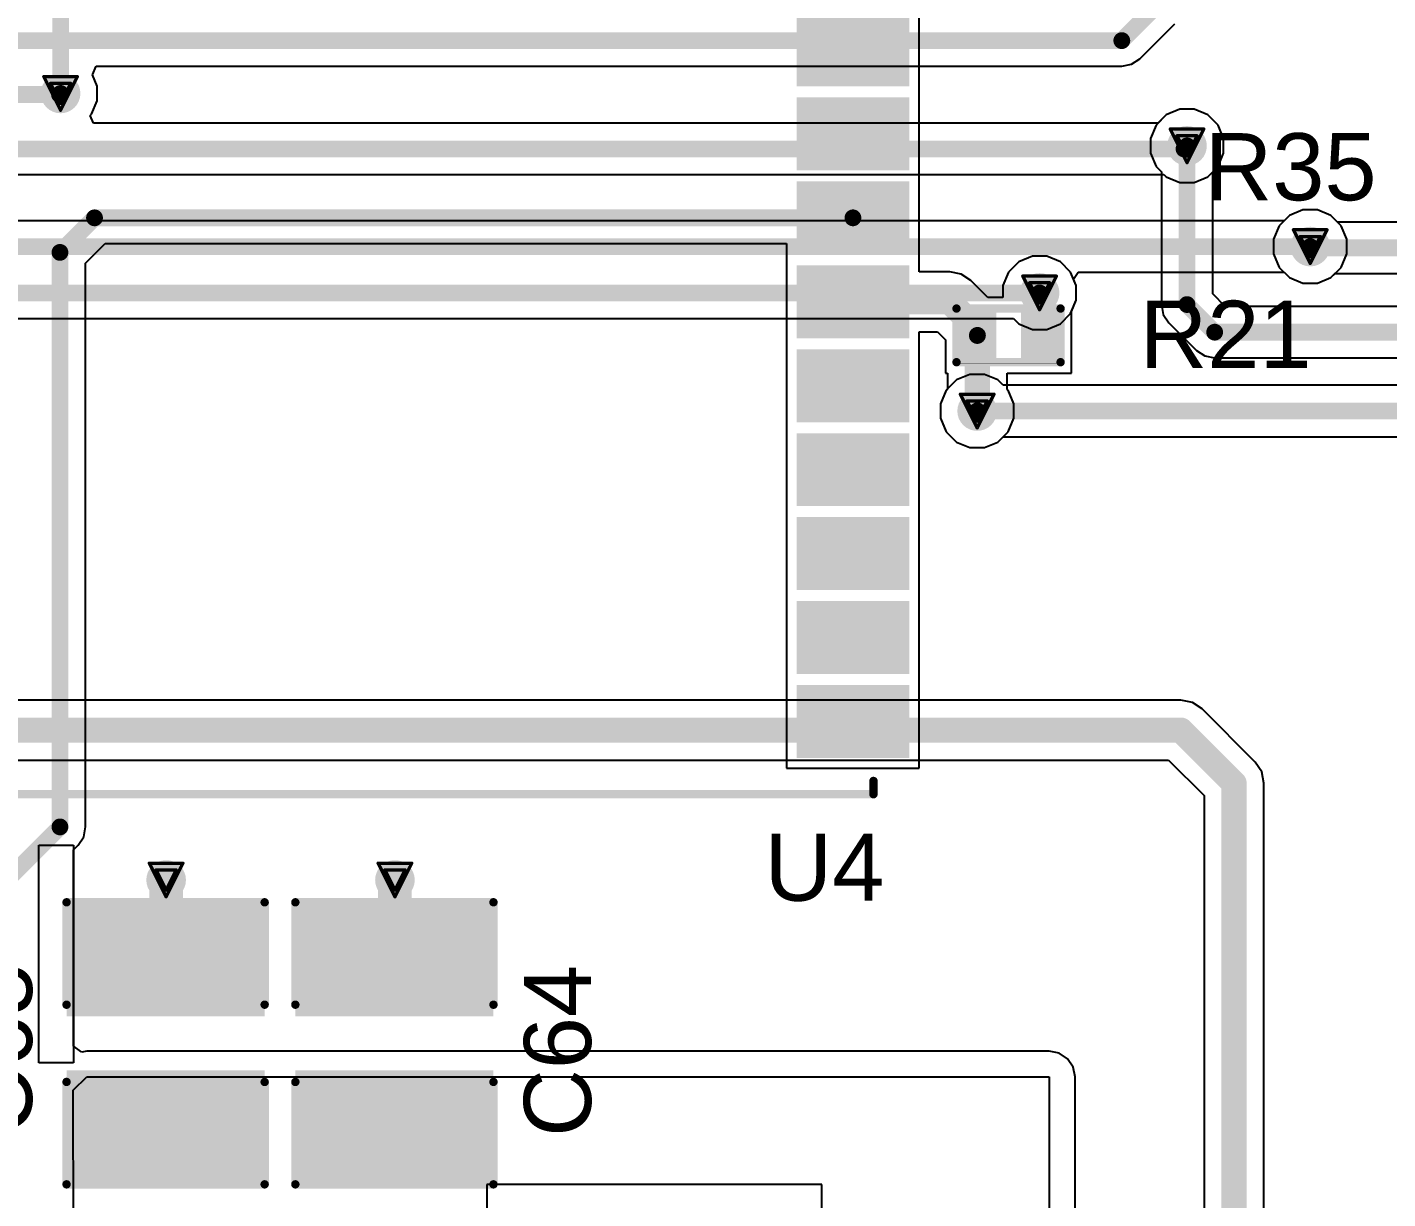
# Model space of a CAD drawing. Header units: inches. Extents: x -1 to 208, y -10 to 150.
# Drawn here: x 36.25 to 56.83, y 43.99 to 61.71 of the extents above; entities that cross this region are included whole.
import ezdxf

# ---------------------------------------------------------------- set-up
doc = ezdxf.new("R2010")
doc.units = ezdxf.units.IN
for name, color, linetype in [('Bottom Layer', 5, 'Continuous'), ('Drill Drawing', 1, 'Continuous'), ('Keep-Out Layer', 6, 'Continuous'), ('Top Layer', 1, 'Continuous'), ('Top Overlay', 2, 'Continuous'), ('Top Paste', 8, 'Continuous'), ('Top Solder', 216, 'Continuous'), ('Via Holes', 16, 'Continuous')]:
    doc.layers.add(name, color=color, linetype=linetype)
doc.styles.add('Arial', font='', dxfattribs={"height": 0.2})
doc.styles.get('Arial').set_extended_font_data('Arial')

# ---------------------------------------------------------------- blocks, each defined once
blk = doc.blocks.new('ESP32_WROVER_E_N16R8_12')
at = {"layer": 'Top Layer'}
for points in [[(-9.5, 11.88), (-8, 11.88), (-8, 10.98), (-9.5, 10.98)], [(8, 11.88), (9.5, 11.88), (9.5, 10.98), (8, 10.98)], [(-9.5, 10.61), (-8, 10.61), (-8, 9.71), (-9.5, 9.71)], [(8, 10.61), (9.5, 10.61), (9.5, 9.71), (8, 9.71)], [(-9.5, 9.34), (-8, 9.34), (-8, 8.44), (-9.5, 8.44)], [(8, 9.34), (9.5, 9.34), (9.5, 8.44), (8, 8.44)], [(-9.5, 8.07), (-8, 8.07), (-8, 7.17), (-9.5, 7.17)], [(8, 8.07), (9.5, 8.07), (9.5, 7.17), (8, 7.17)], [(-9.5, 6.8), (-8, 6.8), (-8, 5.9), (-9.5, 5.9)], [(8, 6.8), (9.5, 6.8), (9.5, 5.9), (8, 5.9)], [(-3.741, 6.445), (1.259, 6.445), (1.259, 1.445), (-3.741, 1.445)], [(-9.5, 5.53), (-8, 5.53), (-8, 4.63), (-9.5, 4.63)], [(8, 5.53), (9.5, 5.53), (9.5, 4.63), (8, 4.63)], [(-9.5, 4.26), (-8, 4.26), (-8, 3.36), (-9.5, 3.36)], [(8, 4.26), (9.5, 4.26), (9.5, 3.36), (8, 3.36)], [(-9.5, 2.99), (-8, 2.99), (-8, 2.09), (-9.5, 2.09)], [(8, 2.99), (9.5, 2.99), (9.5, 2.09), (8, 2.09)], [(-9.5, 1.72), (-8, 1.72), (-8, 0.82), (-9.5, 0.82)], [(8, 1.72), (9.5, 1.72), (9.5, 0.82), (8, 0.82)], [(-9.5, 0.45), (-8, 0.45), (-8, -0.45), (-9.5, -0.45)], [(8, 0.45), (9.5, 0.45), (9.5, -0.45), (8, -0.45)], [(-9.5, -0.82), (-8, -0.82), (-8, -1.72), (-9.5, -1.72)], [(8, -0.82), (9.5, -0.82), (9.5, -1.72), (8, -1.72)], [(-9.5, -2.09), (-8, -2.09), (-8, -2.99), (-9.5, -2.99)], [(8, -2.09), (9.5, -2.09), (9.5, -2.99), (8, -2.99)], [(-9.5, -3.36), (-8, -3.36), (-8, -4.26), (-9.5, -4.26)], [(8, -3.36), (9.5, -3.36), (9.5, -4.26), (8, -4.26)], [(-9.5, -4.63), (-8, -4.63), (-8, -5.53), (-9.5, -5.53)], [(8, -4.63), (9.5, -4.63), (9.5, -5.53), (8, -5.53)], [(-9.5, -5.9), (-8, -5.9), (-8, -6.8), (-9.5, -6.8)], [(8, -5.9), (9.5, -5.9), (9.5, -6.8), (8, -6.8)], [(-9.5, -7.17), (-8, -7.17), (-8, -8.07), (-9.5, -8.07)], [(8, -7.17), (9.5, -7.17), (9.5, -8.07), (8, -8.07)], [(-9.5, -8.44), (-8, -8.44), (-8, -9.34), (-9.5, -9.34)], [(8, -8.44), (9.5, -8.44), (9.5, -9.34), (8, -9.34)], [(-9.5, -9.71), (-8, -9.71), (-8, -10.61), (-9.5, -10.61)], [(8, -9.71), (9.5, -9.71), (9.5, -10.61), (8, -10.61)], [(-9.5, -10.98), (-8, -10.98), (-8, -11.88), (-9.5, -11.88)], [(8, -10.98), (9.5, -10.98), (9.5, -11.88), (8, -11.88)]]:
    blk.add_hatch(color=1, dxfattribs=at).paths.add_polyline_path(points)
at = {"layer": 'Top Overlay'}
for points in [[(-7.518, 17.704), (-5.055, 17.704), (-5.055, 18.237), (-7.518, 18.237)], [(-7.518, 14.072), (-6.807, 14.072), (-6.807, 18.237), (-7.518, 18.237)], [(-5.055, 18.237), (-5.766, 18.237), (-5.766, 14.072), (-5.055, 14.072)], [(-5.131, 17.704), (-2.591, 17.704), (-2.591, 18.237), (-5.131, 18.237)], [(-2.591, 15.697), (-2.591, 18.237), (-3.124, 18.237), (-3.124, 15.697)], [(-1.118, 17.704), (1.422, 17.704), (1.422, 18.237), (-1.118, 18.237)], [(-0.584, 15.697), (-0.584, 18.237), (-1.118, 18.237), (-1.118, 15.697)], [(0.889, 18.237), (0.889, 15.697), (1.422, 15.697), (1.422, 18.237)], [(2.896, 17.704), (5.436, 17.704), (5.436, 18.237), (2.896, 18.237)], [(3.429, 15.697), (3.429, 18.237), (2.896, 18.237), (2.896, 15.697)], [(5.436, 15.697), (5.436, 18.237), (4.902, 18.237), (4.902, 15.697)], [(7.442, 15.697), (7.442, 18.237), (6.909, 18.237), (6.909, 15.697)], [(-3.124, 15.697), (-0.584, 15.697), (-0.584, 16.231), (-3.124, 16.231)], [(0.889, 15.697), (3.429, 15.697), (3.429, 16.231), (0.889, 16.231)], [(4.902, 15.697), (7.442, 15.697), (7.442, 16.231), (4.902, 16.231)], [(-7.904, 10.989), (-7.447, 10.989), (-7.447, 11.929), (-7.904, 11.929)]]:
    blk.add_hatch(color=2, dxfattribs=at).paths.add_polyline_path(points)
at = {"layer": 'Top Paste'}
for points in [[(-9.5, 11.88), (-8, 11.88), (-8, 10.98), (-9.5, 10.98)], [(8, 11.88), (9.5, 11.88), (9.5, 10.98), (8, 10.98)], [(-9.5, 10.61), (-8, 10.61), (-8, 9.71), (-9.5, 9.71)], [(8, 10.61), (9.5, 10.61), (9.5, 9.71), (8, 9.71)], [(-9.5, 9.34), (-8, 9.34), (-8, 8.44), (-9.5, 8.44)], [(8, 9.34), (9.5, 9.34), (9.5, 8.44), (8, 8.44)], [(-9.5, 8.07), (-8, 8.07), (-8, 7.17), (-9.5, 7.17)], [(8, 8.07), (9.5, 8.07), (9.5, 7.17), (8, 7.17)], [(-9.5, 6.8), (-8, 6.8), (-8, 5.9), (-9.5, 5.9)], [(8, 6.8), (9.5, 6.8), (9.5, 5.9), (8, 5.9)], [(-3.741, 6.445), (1.259, 6.445), (1.259, 1.445), (-3.741, 1.445)], [(-9.5, 5.53), (-8, 5.53), (-8, 4.63), (-9.5, 4.63)], [(8, 5.53), (9.5, 5.53), (9.5, 4.63), (8, 4.63)], [(-9.5, 4.26), (-8, 4.26), (-8, 3.36), (-9.5, 3.36)], [(8, 4.26), (9.5, 4.26), (9.5, 3.36), (8, 3.36)], [(-9.5, 2.99), (-8, 2.99), (-8, 2.09), (-9.5, 2.09)], [(8, 2.99), (9.5, 2.99), (9.5, 2.09), (8, 2.09)], [(-9.5, 1.72), (-8, 1.72), (-8, 0.82), (-9.5, 0.82)], [(8, 1.72), (9.5, 1.72), (9.5, 0.82), (8, 0.82)], [(-9.5, 0.45), (-8, 0.45), (-8, -0.45), (-9.5, -0.45)], [(8, 0.45), (9.5, 0.45), (9.5, -0.45), (8, -0.45)], [(-9.5, -0.82), (-8, -0.82), (-8, -1.72), (-9.5, -1.72)], [(8, -0.82), (9.5, -0.82), (9.5, -1.72), (8, -1.72)], [(-9.5, -2.09), (-8, -2.09), (-8, -2.99), (-9.5, -2.99)], [(8, -2.09), (9.5, -2.09), (9.5, -2.99), (8, -2.99)], [(-9.5, -3.36), (-8, -3.36), (-8, -4.26), (-9.5, -4.26)], [(8, -3.36), (9.5, -3.36), (9.5, -4.26), (8, -4.26)], [(-9.5, -4.63), (-8, -4.63), (-8, -5.53), (-9.5, -5.53)], [(8, -4.63), (9.5, -4.63), (9.5, -5.53), (8, -5.53)], [(-9.5, -5.9), (-8, -5.9), (-8, -6.8), (-9.5, -6.8)], [(8, -5.9), (9.5, -5.9), (9.5, -6.8), (8, -6.8)], [(-9.5, -7.17), (-8, -7.17), (-8, -8.07), (-9.5, -8.07)], [(8, -7.17), (9.5, -7.17), (9.5, -8.07), (8, -8.07)], [(-9.5, -8.44), (-8, -8.44), (-8, -9.34), (-9.5, -9.34)], [(8, -8.44), (9.5, -8.44), (9.5, -9.34), (8, -9.34)], [(-9.5, -9.71), (-8, -9.71), (-8, -10.61), (-9.5, -10.61)], [(8, -9.71), (9.5, -9.71), (9.5, -10.61), (8, -10.61)], [(-9.5, -10.98), (-8, -10.98), (-8, -11.88), (-9.5, -11.88)], [(8, -10.98), (9.5, -10.98), (9.5, -11.88), (8, -11.88)]]:
    blk.add_hatch(color=8, dxfattribs=at).paths.add_polyline_path(points)
at = {"layer": 'Top Solder'}
for points in [[(-9.602, 11.982), (-7.898, 11.982), (-7.898, 10.878), (-9.602, 10.878)], [(7.898, 11.982), (9.602, 11.982), (9.602, 10.878), (7.898, 10.878)], [(-9.602, 10.712), (-7.898, 10.712), (-7.898, 9.608), (-9.602, 9.608)], [(7.898, 10.712), (9.602, 10.712), (9.602, 9.608), (7.898, 9.608)], [(-9.602, 9.442), (-7.898, 9.442), (-7.898, 8.338), (-9.602, 8.338)], [(7.898, 9.442), (9.602, 9.442), (9.602, 8.338), (7.898, 8.338)], [(-9.602, 8.172), (-7.898, 8.172), (-7.898, 7.068), (-9.602, 7.068)], [(7.898, 8.172), (9.602, 8.172), (9.602, 7.068), (7.898, 7.068)], [(-9.602, 6.902), (-7.898, 6.902), (-7.898, 5.798), (-9.602, 5.798)], [(7.898, 6.902), (9.602, 6.902), (9.602, 5.798), (7.898, 5.798)], [(-3.842, 6.547), (1.361, 6.547), (1.361, 1.343), (-3.842, 1.343)], [(-9.602, 5.632), (-7.898, 5.632), (-7.898, 4.528), (-9.602, 4.528)], [(7.898, 5.632), (9.602, 5.632), (9.602, 4.528), (7.898, 4.528)], [(-9.602, 4.362), (-7.898, 4.362), (-7.898, 3.258), (-9.602, 3.258)], [(7.898, 4.362), (9.602, 4.362), (9.602, 3.258), (7.898, 3.258)], [(-9.602, 3.092), (-7.898, 3.092), (-7.898, 1.988), (-9.602, 1.988)], [(7.898, 3.092), (9.602, 3.092), (9.602, 1.988), (7.898, 1.988)], [(-9.602, 1.822), (-7.898, 1.822), (-7.898, 0.718), (-9.602, 0.718)], [(7.898, 1.822), (9.602, 1.822), (9.602, 0.718), (7.898, 0.718)], [(-9.602, 0.552), (-7.898, 0.552), (-7.898, -0.552), (-9.602, -0.552)], [(7.898, 0.552), (9.602, 0.552), (9.602, -0.552), (7.898, -0.552)], [(-9.602, -0.718), (-7.898, -0.718), (-7.898, -1.822), (-9.602, -1.822)], [(7.898, -0.718), (9.602, -0.718), (9.602, -1.822), (7.898, -1.822)], [(-9.602, -1.988), (-7.898, -1.988), (-7.898, -3.092), (-9.602, -3.092)], [(7.898, -1.988), (9.602, -1.988), (9.602, -3.092), (7.898, -3.092)], [(-9.602, -3.258), (-7.898, -3.258), (-7.898, -4.362), (-9.602, -4.362)], [(7.898, -3.258), (9.602, -3.258), (9.602, -4.362), (7.898, -4.362)], [(-9.602, -4.528), (-7.898, -4.528), (-7.898, -5.632), (-9.602, -5.632)], [(7.898, -4.528), (9.602, -4.528), (9.602, -5.632), (7.898, -5.632)], [(-9.602, -5.798), (-7.898, -5.798), (-7.898, -6.902), (-9.602, -6.902)], [(7.898, -5.798), (9.602, -5.798), (9.602, -6.902), (7.898, -6.902)], [(-9.602, -7.068), (-7.898, -7.068), (-7.898, -8.172), (-9.602, -8.172)], [(7.898, -7.068), (9.602, -7.068), (9.602, -8.172), (7.898, -8.172)], [(-9.602, -8.338), (-7.898, -8.338), (-7.898, -9.442), (-9.602, -9.442)], [(7.898, -8.338), (9.602, -8.338), (9.602, -9.442), (7.898, -9.442)], [(-9.602, -9.608), (-7.898, -9.608), (-7.898, -10.712), (-9.602, -10.712)], [(7.898, -9.608), (9.602, -9.608), (9.602, -10.712), (7.898, -10.712)], [(-9.602, -10.878), (-7.898, -10.878), (-7.898, -11.982), (-9.602, -11.982)], [(7.898, -10.878), (9.602, -10.878), (9.602, -11.982), (7.898, -11.982)]]:
    blk.add_hatch(color=216, dxfattribs=at).paths.add_polyline_path(points)
at = {"layer": 'Keep-Out Layer'}
for p, q in [((-8.97, 12.501), (-8.97, 18.87)), ((-8.97, 18.87), (9.06, 18.87)), ((9.06, 18.87), (9.06, 12.501)), ((9.06, 12.501), (-8.97, 12.501))]:
    blk.add_line(p, q, dxfattribs=at)
at = {"layer": 'Top Overlay'}
for points in [[(-8.94, 18.87, 0.127, 0.127, 0), (9.06, 18.87, 0.127, 0.127, 0)], [(-8.94, 12.12, 0.127, 0.127, 0), (-8.94, 18.87, 0.127, 0.127, 0)], [(9.06, 12.12, 0.127, 0.127, 0), (9.06, 18.87, 0.127, 0.127, 0)], [(-9.877, 11.54, 0.3, 0.3, 0), (-9.75, 11.413, 0.3, 0.3, 0)], [(-9.877, 11.286, 0.3, 0.3, 0), (-9.877, 11.54, 0.3, 0.3, 0)], [(-9.877, 11.286, 0.3, 0.3, 0), (-9.75, 11.413, 0.3, 0.3, 0)], [(-8.94, -12.53, 0.127, 0.127, 0), (-8.94, -12.38, 0.127, 0.127, 0)], [(9.06, -12.53, 0.127, 0.127, 0), (9.06, -12.33, 0.127, 0.127, 0)], [(-8.94, -12.53, 0.127, 0.127, 0), (9.06, -12.53, 0.127, 0.127, 0)]]:
    blk.add_lwpolyline(points, format="xyseb", dxfattribs=at)
for points in [[(-8.972, 18.87, 0.0635, 0.0635, 1), (-8.908, 18.87, 0.0635, 0.0635, 1)], [(-8.972, 18.87, 0.0635, 0.0635, 1), (-8.908, 18.87, 0.0635, 0.0635, 1)], [(9.028, 18.87, 0.0635, 0.0635, 1), (9.092, 18.87, 0.0635, 0.0635, 1)], [(9.028, 18.87, 0.0635, 0.0635, 1), (9.092, 18.87, 0.0635, 0.0635, 1)], [(-8.972, 12.12, 0.0635, 0.0635, 1), (-8.908, 12.12, 0.0635, 0.0635, 1)], [(9.028, 12.12, 0.0635, 0.0635, 1), (9.092, 12.12, 0.0635, 0.0635, 1)], [(-9.952, 11.54, 0.15, 0.15, 1), (-9.802, 11.54, 0.15, 0.15, 1)], [(-9.952, 11.54, 0.15, 0.15, 1), (-9.802, 11.54, 0.15, 0.15, 1)], [(-9.825, 11.413, 0.15, 0.15, 1), (-9.675, 11.413, 0.15, 0.15, 1)], [(-9.825, 11.413, 0.15, 0.15, 1), (-9.675, 11.413, 0.15, 0.15, 1)], [(-9.952, 11.286, 0.15, 0.15, 1), (-9.802, 11.286, 0.15, 0.15, 1)], [(-9.952, 11.286, 0.15, 0.15, 1), (-9.802, 11.286, 0.15, 0.15, 1)], [(-8.972, -12.38, 0.0635, 0.0635, 1), (-8.908, -12.38, 0.0635, 0.0635, 1)], [(9.028, -12.33, 0.0635, 0.0635, 1), (9.092, -12.33, 0.0635, 0.0635, 1)], [(-8.972, -12.53, 0.0635, 0.0635, 1), (-8.908, -12.53, 0.0635, 0.0635, 1)], [(-8.972, -12.53, 0.0635, 0.0635, 1), (-8.908, -12.53, 0.0635, 0.0635, 1)], [(9.028, -12.53, 0.0635, 0.0635, 1), (9.092, -12.53, 0.0635, 0.0635, 1)], [(9.028, -12.53, 0.0635, 0.0635, 1), (9.092, -12.53, 0.0635, 0.0635, 1)]]:
    blk.add_lwpolyline(points, format="xyseb", close=True, dxfattribs=at)
blk = doc.blocks.new('R___0402_57')
at = {"layer": 'Top Layer'}
for points in [[(-0.699, -0.318), (-0.699, 0.318), (-0.241, 0.318), (-0.241, -0.318)], [(0.241, -0.318), (0.241, 0.318), (0.699, 0.318), (0.699, -0.318)]]:
    blk.add_hatch(color=1, dxfattribs=at).paths.add_polyline_path(points)
at = {"layer": 'Top Paste'}
for points in [[(-0.699, -0.318), (-0.699, 0.318), (-0.241, 0.318), (-0.241, -0.318)], [(0.241, -0.318), (0.241, 0.318), (0.699, 0.318), (0.699, -0.318)]]:
    blk.add_hatch(color=8, dxfattribs=at).paths.add_polyline_path(points)
at = {"layer": 'Top Solder'}
for points in [[(-0.754, -0.373), (-0.754, 0.373), (-0.186, 0.373), (-0.186, -0.373)], [(0.186, -0.373), (0.186, 0.373), (0.754, 0.373), (0.754, -0.373)]]:
    blk.add_hatch(color=216, dxfattribs=at).paths.add_polyline_path(points)
at = {"layer": 'Top Overlay'}
for points in [[(-0.787, -0.406, 0.127, 0.127, 0), (-0.787, 0.406, 0.127, 0.127, 0)], [(-0.787, 0.406, 0.127, 0.127, 0), (0.787, 0.406, 0.127, 0.127, 0)], [(0.787, -0.406, 0.127, 0.127, 0), (0.787, 0.406, 0.127, 0.127, 0)], [(-0.787, -0.406, 0.127, 0.127, 0), (0.787, -0.406, 0.127, 0.127, 0)], [(-0.813, -0.432, 0.00323, 0.00323, 0), (0.813, -0.432, 0.00323, 0.00323, 0)]]:
    blk.add_lwpolyline(points, format="xyseb", dxfattribs=at)
for points in [[(-0.819, 0.406, 0.0635, 0.0635, 1), (-0.756, 0.406, 0.0635, 0.0635, 1)], [(-0.819, 0.406, 0.0635, 0.0635, 1), (-0.756, 0.406, 0.0635, 0.0635, 1)], [(0.756, 0.406, 0.0635, 0.0635, 1), (0.819, 0.406, 0.0635, 0.0635, 1)], [(0.756, 0.406, 0.0635, 0.0635, 1), (0.819, 0.406, 0.0635, 0.0635, 1)], [(-0.819, -0.406, 0.0635, 0.0635, 1), (-0.756, -0.406, 0.0635, 0.0635, 1)], [(-0.819, -0.406, 0.0635, 0.0635, 1), (-0.756, -0.406, 0.0635, 0.0635, 1)], [(0.756, -0.406, 0.0635, 0.0635, 1), (0.819, -0.406, 0.0635, 0.0635, 1)], [(0.756, -0.406, 0.0635, 0.0635, 1), (0.819, -0.406, 0.0635, 0.0635, 1)], [(-0.814, -0.432, 0.00161, 0.00161, 1), (-0.812, -0.432, 0.00161, 0.00161, 1)], [(0.812, -0.432, 0.00161, 0.00161, 1), (0.814, -0.432, 0.00161, 0.00161, 1)]]:
    blk.add_lwpolyline(points, format="xyseb", close=True, dxfattribs=at)
blk = doc.blocks.new('C___1210_131')
at = {"layer": 'Top Layer'}
for points in [[(-2.032, 1.397), (-0.508, 1.397), (-0.508, -1.397), (-2.032, -1.397)], [(0.508, 1.397), (2.032, 1.397), (2.032, -1.397), (0.508, -1.397)]]:
    blk.add_hatch(color=1, dxfattribs=at).paths.add_polyline_path(points)
at = {"layer": 'Top Paste'}
for points in [[(-2.032, 1.397), (-0.508, 1.397), (-0.508, -1.397), (-2.032, -1.397)], [(0.508, 1.397), (2.032, 1.397), (2.032, -1.397), (0.508, -1.397)]]:
    blk.add_hatch(color=8, dxfattribs=at).paths.add_polyline_path(points)
at = {"layer": 'Top Solder'}
for points in [[(-2.1336, 1.4986), (-0.4064, 1.4986), (-0.4064, -1.4986), (-2.1336, -1.4986)], [(0.4064, 1.4986), (2.1336, 1.4986), (2.1336, -1.4986), (0.4064, -1.4986)]]:
    blk.add_hatch(color=216, dxfattribs=at).paths.add_polyline_path(points)
at = {"layer": 'Top Overlay'}
for points in [[(-2.1336, -1.4986, 0.127, 0.127, 0), (-2.1336, 1.4986, 0.127, 0.127, 0)], [(-0.5842, 1.4986, 0.127, 0.127, 0), (-2.1336, 1.4986, 0.127, 0.127, 0)], [(2.1336, 1.4986, 0.127, 0.127, 0), (0.5842, 1.4986, 0.127, 0.127, 0)], [(2.1336, -1.4986, 0.127, 0.127, 0), (2.1336, 1.4986, 0.127, 0.127, 0)], [(-0.5842, -1.4986, 0.127, 0.127, 0), (-2.1336, -1.4986, 0.127, 0.127, 0)], [(2.1336, -1.4986, 0.127, 0.127, 0), (0.5842, -1.4986, 0.127, 0.127, 0)]]:
    blk.add_lwpolyline(points, format="xyseb", dxfattribs=at)
for points in [[(-2.16535, 1.4986, 0.0635, 0.0635, 1), (-2.10185, 1.4986, 0.0635, 0.0635, 1)], [(-2.16535, 1.4986, 0.0635, 0.0635, 1), (-2.10185, 1.4986, 0.0635, 0.0635, 1)], [(-0.61595, 1.4986, 0.0635, 0.0635, 1), (-0.55245, 1.4986, 0.0635, 0.0635, 1)], [(0.55245, 1.4986, 0.0635, 0.0635, 1), (0.61595, 1.4986, 0.0635, 0.0635, 1)], [(2.10185, 1.4986, 0.0635, 0.0635, 1), (2.16535, 1.4986, 0.0635, 0.0635, 1)], [(2.10185, 1.4986, 0.0635, 0.0635, 1), (2.16535, 1.4986, 0.0635, 0.0635, 1)], [(-2.16535, -1.4986, 0.0635, 0.0635, 1), (-2.10185, -1.4986, 0.0635, 0.0635, 1)], [(-2.16535, -1.4986, 0.0635, 0.0635, 1), (-2.10185, -1.4986, 0.0635, 0.0635, 1)], [(-0.61595, -1.4986, 0.0635, 0.0635, 1), (-0.55245, -1.4986, 0.0635, 0.0635, 1)], [(0.55245, -1.4986, 0.0635, 0.0635, 1), (0.61595, -1.4986, 0.0635, 0.0635, 1)], [(2.10185, -1.4986, 0.0635, 0.0635, 1), (2.16535, -1.4986, 0.0635, 0.0635, 1)], [(2.10185, -1.4986, 0.0635, 0.0635, 1), (2.16535, -1.4986, 0.0635, 0.0635, 1)]]:
    blk.add_lwpolyline(points, format="xyseb", close=True, dxfattribs=at)
blk = doc.blocks.new('C___1210_132')
at = {"layer": 'Top Layer'}
for points in [[(-2.032, 1.397), (-0.508, 1.397), (-0.508, -1.397), (-2.032, -1.397)], [(0.508, 1.397), (2.032, 1.397), (2.032, -1.397), (0.508, -1.397)]]:
    blk.add_hatch(color=1, dxfattribs=at).paths.add_polyline_path(points)
at = {"layer": 'Top Paste'}
for points in [[(-2.032, 1.397), (-0.508, 1.397), (-0.508, -1.397), (-2.032, -1.397)], [(0.508, 1.397), (2.032, 1.397), (2.032, -1.397), (0.508, -1.397)]]:
    blk.add_hatch(color=8, dxfattribs=at).paths.add_polyline_path(points)
at = {"layer": 'Top Solder'}
for points in [[(-2.1336, 1.4986), (-0.4064, 1.4986), (-0.4064, -1.4986), (-2.1336, -1.4986)], [(0.4064, 1.4986), (2.1336, 1.4986), (2.1336, -1.4986), (0.4064, -1.4986)]]:
    blk.add_hatch(color=216, dxfattribs=at).paths.add_polyline_path(points)
at = {"layer": 'Top Overlay'}
for points in [[(-2.1336, -1.4986, 0.127, 0.127, 0), (-2.1336, 1.4986, 0.127, 0.127, 0)], [(-0.5842, 1.4986, 0.127, 0.127, 0), (-2.1336, 1.4986, 0.127, 0.127, 0)], [(2.1336, 1.4986, 0.127, 0.127, 0), (0.5842, 1.4986, 0.127, 0.127, 0)], [(2.1336, -1.4986, 0.127, 0.127, 0), (2.1336, 1.4986, 0.127, 0.127, 0)], [(-0.5842, -1.4986, 0.127, 0.127, 0), (-2.1336, -1.4986, 0.127, 0.127, 0)], [(2.1336, -1.4986, 0.127, 0.127, 0), (0.5842, -1.4986, 0.127, 0.127, 0)]]:
    blk.add_lwpolyline(points, format="xyseb", dxfattribs=at)
for points in [[(-2.16535, 1.4986, 0.0635, 0.0635, 1), (-2.10185, 1.4986, 0.0635, 0.0635, 1)], [(-2.16535, 1.4986, 0.0635, 0.0635, 1), (-2.10185, 1.4986, 0.0635, 0.0635, 1)], [(-0.61595, 1.4986, 0.0635, 0.0635, 1), (-0.55245, 1.4986, 0.0635, 0.0635, 1)], [(0.55245, 1.4986, 0.0635, 0.0635, 1), (0.61595, 1.4986, 0.0635, 0.0635, 1)], [(2.10185, 1.4986, 0.0635, 0.0635, 1), (2.16535, 1.4986, 0.0635, 0.0635, 1)], [(2.10185, 1.4986, 0.0635, 0.0635, 1), (2.16535, 1.4986, 0.0635, 0.0635, 1)], [(-2.16535, -1.4986, 0.0635, 0.0635, 1), (-2.10185, -1.4986, 0.0635, 0.0635, 1)], [(-2.16535, -1.4986, 0.0635, 0.0635, 1), (-2.10185, -1.4986, 0.0635, 0.0635, 1)], [(-0.61595, -1.4986, 0.0635, 0.0635, 1), (-0.55245, -1.4986, 0.0635, 0.0635, 1)], [(0.55245, -1.4986, 0.0635, 0.0635, 1), (0.61595, -1.4986, 0.0635, 0.0635, 1)], [(2.10185, -1.4986, 0.0635, 0.0635, 1), (2.16535, -1.4986, 0.0635, 0.0635, 1)], [(2.10185, -1.4986, 0.0635, 0.0635, 1), (2.16535, -1.4986, 0.0635, 0.0635, 1)]]:
    blk.add_lwpolyline(points, format="xyseb", close=True, dxfattribs=at)

msp = doc.modelspace()

# ---------------------------------------------------------------- hatches: boundary and pattern name
at = {"layer": 'Bottom Layer'}
h = msp.add_hatch(color=5, dxfattribs=at)
edge = h.paths.add_edge_path()
edge.add_arc((36.754, 60.712), 0.3, 0, 360)
h = msp.add_hatch(color=5, dxfattribs=at)
edge = h.paths.add_edge_path()
edge.add_arc((53.797, 59.919), 0.3, 0, 360)
h = msp.add_hatch(color=5, dxfattribs=at)
edge = h.paths.add_edge_path()
edge.add_arc((55.662, 58.395), 0.3, 0, 360)
h = msp.add_hatch(color=5, dxfattribs=at)
edge = h.paths.add_edge_path()
edge.add_arc((51.567, 57.694), 0.3, 0, 360)
h = msp.add_hatch(color=5, dxfattribs=at)
edge = h.paths.add_edge_path()
edge.add_arc((50.622, 55.907), 0.3, 0, 360)
h = msp.add_hatch(color=5, dxfattribs=at)
edge = h.paths.add_edge_path()
edge.add_arc((38.351, 48.812), 0.3, 0, 360)
h = msp.add_hatch(color=5, dxfattribs=at)
edge = h.paths.add_edge_path()
edge.add_arc((41.813, 48.812), 0.3, 0, 360)
at = {"layer": 'Top Layer'}
h = msp.add_hatch(color=1, dxfattribs=at)
edge = h.paths.add_edge_path()
edge.add_arc((36.754, 60.712), 0.3, 0, 360)
h = msp.add_hatch(color=1, dxfattribs=at)
edge = h.paths.add_edge_path()
edge.add_arc((53.797, 59.919), 0.3, 0, 360)
h = msp.add_hatch(color=1, dxfattribs=at)
edge = h.paths.add_edge_path()
edge.add_arc((55.662, 58.395), 0.3, 0, 360)
h = msp.add_hatch(color=1, dxfattribs=at)
edge = h.paths.add_edge_path()
edge.add_arc((51.567, 57.694), 0.3, 0, 360)
h = msp.add_hatch(color=1, dxfattribs=at)
edge = h.paths.add_edge_path()
edge.add_arc((50.622, 55.907), 0.3, 0, 360)
h = msp.add_hatch(color=1, dxfattribs=at)
edge = h.paths.add_edge_path()
edge.add_arc((38.351, 48.812), 0.3, 0, 360)
h = msp.add_hatch(color=1, dxfattribs=at)
edge = h.paths.add_edge_path()
edge.add_arc((41.813, 48.812), 0.3, 0, 360)
at = {"layer": 'Via Holes'}
h = msp.add_hatch(color=7, dxfattribs=at)
edge = h.paths.add_edge_path()
edge.add_arc((36.754, 60.712), 0.15, 0, 360)
h = msp.add_hatch(color=7, dxfattribs=at)
edge = h.paths.add_edge_path()
edge.add_arc((53.797, 59.919), 0.15, 0, 360)
h = msp.add_hatch(color=7, dxfattribs=at)
edge = h.paths.add_edge_path()
edge.add_arc((55.662, 58.395), 0.15, 0, 360)
h = msp.add_hatch(color=7, dxfattribs=at)
edge = h.paths.add_edge_path()
edge.add_arc((51.567, 57.694), 0.15, 0, 360)
h = msp.add_hatch(color=7, dxfattribs=at)
edge = h.paths.add_edge_path()
edge.add_arc((50.622, 55.907), 0.15, 0, 360)
h = msp.add_hatch(color=7, dxfattribs=at)
edge = h.paths.add_edge_path()
edge.add_arc((38.351, 48.812), 0.15, 0, 360)
h = msp.add_hatch(color=7, dxfattribs=at)
edge = h.paths.add_edge_path()
edge.add_arc((41.813, 48.812), 0.15, 0, 360)

# ---------------------------------------------------------------- linework, layer by layer
at = {"layer": 'Bottom Layer'}
for p, q in [((53.085, 61.237), (53.615, 61.766)), ((52.811, 61.123), (52.959, 61.153)), ((52.959, 61.153), (53.085, 61.237)), ((37.236, 60.996), (37.292, 61.123)), ((37.308, 60.822), (37.236, 60.996)), ((37.292, 61.123), (52.811, 61.123)), ((37.308, 60.602), (37.308, 60.822)), ((37.223, 60.398), (37.308, 60.602)), ((37.204, 60.378), (37.223, 60.398)), ((37.252, 60.261), (37.204, 60.378)), ((53.483, 60.388), (53.356, 60.261)), ((53.687, 60.473), (53.483, 60.388)), ((53.907, 60.473), (53.687, 60.473)), ((54.111, 60.388), (53.907, 60.473)), ((54.267, 60.232), (54.111, 60.388)), ((53.356, 60.261), (37.252, 60.261)), ((54.351, 60.029), (54.267, 60.232)), ((54.351, 59.808), (54.351, 60.029)), ((54.267, 59.605), (54.351, 59.808)), ((54.111, 59.449), (54.267, 59.605)), ((29.219, 59.484), (53.448, 59.484)), ((53.448, 59.484), (53.483, 59.449)), ((53.483, 59.449), (53.687, 59.365)), ((53.687, 59.365), (53.907, 59.365)), ((53.907, 59.365), (54.111, 59.449)), ((55.551, 58.949), (55.348, 58.864)), ((55.772, 58.949), (55.551, 58.949)), ((55.975, 58.864), (55.772, 58.949)), ((55.267, 58.783), (33.263, 58.783)), ((55.348, 58.864), (55.267, 58.783)), ((56.131, 58.708), (55.975, 58.864)), ((56.216, 58.505), (56.131, 58.708)), ((56.216, 58.284), (56.216, 58.505)), ((56.131, 58.081), (56.216, 58.284)), ((55.975, 57.925), (56.131, 58.081)), ((52.081, 57.901), (52.152, 58.006)), ((52.121, 57.805), (52.081, 57.901)), ((52.152, 58.006), (55.267, 58.006)), ((55.267, 58.006), (55.348, 57.925)), ((55.348, 57.925), (55.551, 57.841)), ((55.772, 57.841), (55.975, 57.925)), ((52.121, 57.584), (52.121, 57.805)), ((55.551, 57.841), (55.772, 57.841)), ((52.036, 57.381), (52.121, 57.584)), ((29.173, 57.306), (51.172, 57.306)), ((51.172, 57.306), (51.253, 57.225)), ((51.881, 57.225), (52.036, 57.381)), ((51.253, 57.225), (51.457, 57.14)), ((51.457, 57.14), (51.677, 57.14)), ((51.677, 57.14), (51.881, 57.225)), ((50.512, 56.461), (50.308, 56.377)), ((50.732, 56.461), (50.512, 56.461)), ((50.936, 56.377), (50.732, 56.461)), ((50.153, 56.221), (50.068, 56.018)), ((50.308, 56.377), (50.153, 56.221)), ((51.017, 56.296), (50.936, 56.377)), ((58.065, 56.296), (51.017, 56.296)), ((50.068, 56.018), (50.068, 55.797)), ((50.068, 55.797), (50.153, 55.594)), ((50.153, 55.594), (50.308, 55.438)), ((50.308, 55.438), (50.512, 55.353)), ((50.732, 55.353), (50.936, 55.438)), ((50.936, 55.438), (51.017, 55.519)), ((51.017, 55.519), (58.226, 55.519)), ((50.512, 55.353), (50.732, 55.353)), ((53.705, 51.533), (34.315, 51.533)), ((53.878, 51.498), (53.705, 51.533)), ((54.025, 51.4), (53.878, 51.498)), ((54.829, 50.596), (54.025, 51.4)), ((34.315, 50.626), (53.517, 50.626)), ((53.517, 50.626), (54.055, 50.088)), ((54.927, 50.449), (54.829, 50.596)), ((54.829, 50.596), (54.829, 50.596)), ((54.962, 50.276), (54.927, 50.449)), ((54.962, 31.809), (54.962, 50.276)), ((54.962, 50.276), (54.962, 50.276)), ((54.055, 50.088), (54.055, 31.809))]:
    msp.add_line(p, q, dxfattribs=at)
for points in [[(52.811, 61.511, 0.254, 0.254, 0), (53.34, 62.041, 0.254, 0.254, 0)], [(28.115, 61.511, 0.254, 0.254, 0), (52.811, 61.511, 0.254, 0.254, 0)], [(28.794, 60.696, 0.254, 0.254, 0), (36.738, 60.696, 0.254, 0.254, 0)], [(36.738, 60.696, 0.254, 0.254, 0), (36.754, 60.712, 0.254, 0.254, 0)], [(28.824, 59.873, 0.254, 0.254, 0), (53.751, 59.873, 0.254, 0.254, 0)], [(53.751, 59.873, 0.254, 0.254, 0), (53.797, 59.919, 0.254, 0.254, 0)], [(32.868, 58.395, 0.254, 0.254, 0), (55.662, 58.395, 0.254, 0.254, 0)], [(28.778, 57.694, 0.254, 0.254, 0), (51.567, 57.694, 0.254, 0.254, 0)], [(50.622, 55.907, 0.254, 0.254, 0), (58.226, 55.907, 0.254, 0.254, 0)], [(33.985, 51.079, 0.381, 0.381, 0), (53.705, 51.079, 0.381, 0.381, 0)], [(53.705, 51.079, 0.381, 0.381, 0), (54.508, 50.276, 0.381, 0.381, 0)], [(54.508, 31.479, 0.381, 0.381, 0), (54.508, 50.276, 0.381, 0.381, 0)]]:
    msp.add_lwpolyline(points, format="xyseb", dxfattribs=at)
for points in [[(52.747, 61.511, 0.127, 0.127, 1), (52.874, 61.511, 0.127, 0.127, 1)], [(52.747, 61.511, 0.127, 0.127, 1), (52.874, 61.511, 0.127, 0.127, 1)], [(36.674, 60.696, 0.127, 0.127, 1), (36.801, 60.696, 0.127, 0.127, 1)], [(36.674, 60.696, 0.127, 0.127, 1), (36.801, 60.696, 0.127, 0.127, 1)], [(36.69, 60.712, 0.127, 0.127, 1), (36.817, 60.712, 0.127, 0.127, 1)], [(53.688, 59.873, 0.127, 0.127, 1), (53.815, 59.873, 0.127, 0.127, 1)], [(53.688, 59.873, 0.127, 0.127, 1), (53.815, 59.873, 0.127, 0.127, 1)], [(53.734, 59.919, 0.127, 0.127, 1), (53.861, 59.919, 0.127, 0.127, 1)], [(55.598, 58.395, 0.127, 0.127, 1), (55.725, 58.395, 0.127, 0.127, 1)], [(51.503, 57.694, 0.127, 0.127, 1), (51.63, 57.694, 0.127, 0.127, 1)], [(50.559, 55.907, 0.127, 0.127, 1), (50.686, 55.907, 0.127, 0.127, 1)], [(53.609, 51.079, 0.191, 0.191, 1), (53.8, 51.079, 0.191, 0.191, 1)], [(53.609, 51.079, 0.191, 0.191, 1), (53.8, 51.079, 0.191, 0.191, 1)], [(54.413, 50.276, 0.191, 0.191, 1), (54.604, 50.276, 0.191, 0.191, 1)], [(54.413, 50.276, 0.191, 0.191, 1), (54.604, 50.276, 0.191, 0.191, 1)]]:
    msp.add_lwpolyline(points, format="xyseb", close=True, dxfattribs=at)
at = {"layer": 'Drill Drawing'}
for points in [[(36.5, 60.966, 0.0508, 0.0508, 0), (37.008, 60.966, 0.0508, 0.0508, 0)], [(36.5, 60.966, 0.0508, 0.0508, 0), (36.754, 60.458, 0.0508, 0.0508, 0)], [(36.754, 60.458, 0.0508, 0.0508, 0), (37.008, 60.966, 0.0508, 0.0508, 0)], [(36.601, 60.864, 0.0508, 0.0508, 0), (36.906, 60.864, 0.0508, 0.0508, 0)], [(36.601, 60.864, 0.0508, 0.0508, 0), (36.754, 60.56, 0.0508, 0.0508, 0)], [(36.754, 60.56, 0.0508, 0.0508, 0), (36.906, 60.864, 0.0508, 0.0508, 0)], [(53.543, 60.173, 0.0508, 0.0508, 0), (54.051, 60.173, 0.0508, 0.0508, 0)], [(53.543, 60.173, 0.0508, 0.0508, 0), (53.797, 59.665, 0.0508, 0.0508, 0)], [(53.797, 59.665, 0.0508, 0.0508, 0), (54.051, 60.173, 0.0508, 0.0508, 0)], [(53.645, 60.071, 0.0508, 0.0508, 0), (53.95, 60.071, 0.0508, 0.0508, 0)], [(53.645, 60.071, 0.0508, 0.0508, 0), (53.797, 59.766, 0.0508, 0.0508, 0)], [(53.797, 59.766, 0.0508, 0.0508, 0), (53.95, 60.071, 0.0508, 0.0508, 0)], [(55.408, 58.649, 0.0508, 0.0508, 0), (55.916, 58.649, 0.0508, 0.0508, 0)], [(55.408, 58.649, 0.0508, 0.0508, 0), (55.662, 58.141, 0.0508, 0.0508, 0)], [(55.662, 58.141, 0.0508, 0.0508, 0), (55.916, 58.649, 0.0508, 0.0508, 0)], [(55.509, 58.547, 0.0508, 0.0508, 0), (55.814, 58.547, 0.0508, 0.0508, 0)], [(55.509, 58.547, 0.0508, 0.0508, 0), (55.662, 58.242, 0.0508, 0.0508, 0)], [(55.662, 58.242, 0.0508, 0.0508, 0), (55.814, 58.547, 0.0508, 0.0508, 0)], [(51.313, 57.948, 0.0508, 0.0508, 0), (51.821, 57.948, 0.0508, 0.0508, 0)], [(51.313, 57.948, 0.0508, 0.0508, 0), (51.567, 57.44, 0.0508, 0.0508, 0)], [(51.414, 57.847, 0.0508, 0.0508, 0), (51.719, 57.847, 0.0508, 0.0508, 0)], [(51.414, 57.847, 0.0508, 0.0508, 0), (51.567, 57.542, 0.0508, 0.0508, 0)], [(51.567, 57.44, 0.0508, 0.0508, 0), (51.821, 57.948, 0.0508, 0.0508, 0)], [(51.567, 57.542, 0.0508, 0.0508, 0), (51.719, 57.847, 0.0508, 0.0508, 0)], [(50.368, 56.161, 0.0508, 0.0508, 0), (50.876, 56.161, 0.0508, 0.0508, 0)], [(50.368, 56.161, 0.0508, 0.0508, 0), (50.622, 55.653, 0.0508, 0.0508, 0)], [(50.47, 56.06, 0.0508, 0.0508, 0), (50.775, 56.06, 0.0508, 0.0508, 0)], [(50.47, 56.06, 0.0508, 0.0508, 0), (50.622, 55.755, 0.0508, 0.0508, 0)], [(50.622, 55.653, 0.0508, 0.0508, 0), (50.876, 56.161, 0.0508, 0.0508, 0)], [(50.622, 55.755, 0.0508, 0.0508, 0), (50.775, 56.06, 0.0508, 0.0508, 0)], [(38.097, 49.066, 0.0508, 0.0508, 0), (38.605, 49.066, 0.0508, 0.0508, 0)], [(38.097, 49.066, 0.0508, 0.0508, 0), (38.351, 48.558, 0.0508, 0.0508, 0)], [(38.351, 48.558, 0.0508, 0.0508, 0), (38.605, 49.066, 0.0508, 0.0508, 0)], [(41.559, 49.066, 0.0508, 0.0508, 0), (42.067, 49.066, 0.0508, 0.0508, 0)], [(41.559, 49.066, 0.0508, 0.0508, 0), (41.813, 48.558, 0.0508, 0.0508, 0)], [(41.813, 48.558, 0.0508, 0.0508, 0), (42.067, 49.066, 0.0508, 0.0508, 0)], [(38.198, 48.964, 0.0508, 0.0508, 0), (38.503, 48.964, 0.0508, 0.0508, 0)], [(38.198, 48.964, 0.0508, 0.0508, 0), (38.351, 48.659, 0.0508, 0.0508, 0)], [(38.351, 48.659, 0.0508, 0.0508, 0), (38.503, 48.964, 0.0508, 0.0508, 0)], [(41.661, 48.964, 0.0508, 0.0508, 0), (41.965, 48.964, 0.0508, 0.0508, 0)], [(41.661, 48.964, 0.0508, 0.0508, 0), (41.813, 48.659, 0.0508, 0.0508, 0)], [(41.813, 48.659, 0.0508, 0.0508, 0), (41.965, 48.964, 0.0508, 0.0508, 0)]]:
    msp.add_lwpolyline(points, format="xyseb", dxfattribs=at)
for points in [[(36.487, 60.966, 0.0254, 0.0254, 1), (36.512, 60.966, 0.0254, 0.0254, 1)], [(36.487, 60.966, 0.0254, 0.0254, 1), (36.512, 60.966, 0.0254, 0.0254, 1)], [(36.995, 60.966, 0.0254, 0.0254, 1), (37.02, 60.966, 0.0254, 0.0254, 1)], [(36.995, 60.966, 0.0254, 0.0254, 1), (37.02, 60.966, 0.0254, 0.0254, 1)], [(36.589, 60.864, 0.0254, 0.0254, 1), (36.614, 60.864, 0.0254, 0.0254, 1)], [(36.589, 60.864, 0.0254, 0.0254, 1), (36.614, 60.864, 0.0254, 0.0254, 1)], [(36.893, 60.864, 0.0254, 0.0254, 1), (36.919, 60.864, 0.0254, 0.0254, 1)], [(36.893, 60.864, 0.0254, 0.0254, 1), (36.919, 60.864, 0.0254, 0.0254, 1)], [(36.741, 60.56, 0.0254, 0.0254, 1), (36.766, 60.56, 0.0254, 0.0254, 1)], [(36.741, 60.56, 0.0254, 0.0254, 1), (36.766, 60.56, 0.0254, 0.0254, 1)], [(36.741, 60.458, 0.0254, 0.0254, 1), (36.766, 60.458, 0.0254, 0.0254, 1)], [(36.741, 60.458, 0.0254, 0.0254, 1), (36.766, 60.458, 0.0254, 0.0254, 1)], [(53.531, 60.173, 0.0254, 0.0254, 1), (53.556, 60.173, 0.0254, 0.0254, 1)], [(53.531, 60.173, 0.0254, 0.0254, 1), (53.556, 60.173, 0.0254, 0.0254, 1)], [(54.038, 60.173, 0.0254, 0.0254, 1), (54.064, 60.173, 0.0254, 0.0254, 1)], [(54.038, 60.173, 0.0254, 0.0254, 1), (54.064, 60.173, 0.0254, 0.0254, 1)], [(53.632, 60.071, 0.0254, 0.0254, 1), (53.657, 60.071, 0.0254, 0.0254, 1)], [(53.632, 60.071, 0.0254, 0.0254, 1), (53.657, 60.071, 0.0254, 0.0254, 1)], [(53.937, 60.071, 0.0254, 0.0254, 1), (53.962, 60.071, 0.0254, 0.0254, 1)], [(53.937, 60.071, 0.0254, 0.0254, 1), (53.962, 60.071, 0.0254, 0.0254, 1)], [(53.785, 59.766, 0.0254, 0.0254, 1), (53.81, 59.766, 0.0254, 0.0254, 1)], [(53.785, 59.766, 0.0254, 0.0254, 1), (53.81, 59.766, 0.0254, 0.0254, 1)], [(53.785, 59.665, 0.0254, 0.0254, 1), (53.81, 59.665, 0.0254, 0.0254, 1)], [(53.785, 59.665, 0.0254, 0.0254, 1), (53.81, 59.665, 0.0254, 0.0254, 1)], [(55.395, 58.649, 0.0254, 0.0254, 1), (55.42, 58.649, 0.0254, 0.0254, 1)], [(55.395, 58.649, 0.0254, 0.0254, 1), (55.42, 58.649, 0.0254, 0.0254, 1)], [(55.903, 58.649, 0.0254, 0.0254, 1), (55.928, 58.649, 0.0254, 0.0254, 1)], [(55.903, 58.649, 0.0254, 0.0254, 1), (55.928, 58.649, 0.0254, 0.0254, 1)], [(55.497, 58.547, 0.0254, 0.0254, 1), (55.522, 58.547, 0.0254, 0.0254, 1)], [(55.497, 58.547, 0.0254, 0.0254, 1), (55.522, 58.547, 0.0254, 0.0254, 1)], [(55.801, 58.547, 0.0254, 0.0254, 1), (55.827, 58.547, 0.0254, 0.0254, 1)], [(55.801, 58.547, 0.0254, 0.0254, 1), (55.827, 58.547, 0.0254, 0.0254, 1)], [(55.649, 58.242, 0.0254, 0.0254, 1), (55.674, 58.242, 0.0254, 0.0254, 1)], [(55.649, 58.242, 0.0254, 0.0254, 1), (55.674, 58.242, 0.0254, 0.0254, 1)], [(55.649, 58.141, 0.0254, 0.0254, 1), (55.674, 58.141, 0.0254, 0.0254, 1)], [(55.649, 58.141, 0.0254, 0.0254, 1), (55.674, 58.141, 0.0254, 0.0254, 1)], [(51.3, 57.948, 0.0254, 0.0254, 1), (51.325, 57.948, 0.0254, 0.0254, 1)], [(51.3, 57.948, 0.0254, 0.0254, 1), (51.325, 57.948, 0.0254, 0.0254, 1)], [(51.402, 57.847, 0.0254, 0.0254, 1), (51.427, 57.847, 0.0254, 0.0254, 1)], [(51.402, 57.847, 0.0254, 0.0254, 1), (51.427, 57.847, 0.0254, 0.0254, 1)], [(51.706, 57.847, 0.0254, 0.0254, 1), (51.732, 57.847, 0.0254, 0.0254, 1)], [(51.706, 57.847, 0.0254, 0.0254, 1), (51.732, 57.847, 0.0254, 0.0254, 1)], [(51.808, 57.948, 0.0254, 0.0254, 1), (51.833, 57.948, 0.0254, 0.0254, 1)], [(51.808, 57.948, 0.0254, 0.0254, 1), (51.833, 57.948, 0.0254, 0.0254, 1)], [(51.554, 57.542, 0.0254, 0.0254, 1), (51.579, 57.542, 0.0254, 0.0254, 1)], [(51.554, 57.542, 0.0254, 0.0254, 1), (51.579, 57.542, 0.0254, 0.0254, 1)], [(51.554, 57.44, 0.0254, 0.0254, 1), (51.579, 57.44, 0.0254, 0.0254, 1)], [(51.554, 57.44, 0.0254, 0.0254, 1), (51.579, 57.44, 0.0254, 0.0254, 1)], [(50.355, 56.161, 0.0254, 0.0254, 1), (50.381, 56.161, 0.0254, 0.0254, 1)], [(50.355, 56.161, 0.0254, 0.0254, 1), (50.381, 56.161, 0.0254, 0.0254, 1)], [(50.457, 56.06, 0.0254, 0.0254, 1), (50.483, 56.06, 0.0254, 0.0254, 1)], [(50.457, 56.06, 0.0254, 0.0254, 1), (50.483, 56.06, 0.0254, 0.0254, 1)], [(50.762, 56.06, 0.0254, 0.0254, 1), (50.787, 56.06, 0.0254, 0.0254, 1)], [(50.762, 56.06, 0.0254, 0.0254, 1), (50.787, 56.06, 0.0254, 0.0254, 1)], [(50.863, 56.161, 0.0254, 0.0254, 1), (50.889, 56.161, 0.0254, 0.0254, 1)], [(50.863, 56.161, 0.0254, 0.0254, 1), (50.889, 56.161, 0.0254, 0.0254, 1)], [(50.609, 55.755, 0.0254, 0.0254, 1), (50.635, 55.755, 0.0254, 0.0254, 1)], [(50.609, 55.755, 0.0254, 0.0254, 1), (50.635, 55.755, 0.0254, 0.0254, 1)], [(50.609, 55.653, 0.0254, 0.0254, 1), (50.635, 55.653, 0.0254, 0.0254, 1)], [(50.609, 55.653, 0.0254, 0.0254, 1), (50.635, 55.653, 0.0254, 0.0254, 1)], [(38.084, 49.066, 0.0254, 0.0254, 1), (38.109, 49.066, 0.0254, 0.0254, 1)], [(38.084, 49.066, 0.0254, 0.0254, 1), (38.109, 49.066, 0.0254, 0.0254, 1)], [(38.592, 49.066, 0.0254, 0.0254, 1), (38.617, 49.066, 0.0254, 0.0254, 1)], [(38.592, 49.066, 0.0254, 0.0254, 1), (38.617, 49.066, 0.0254, 0.0254, 1)], [(41.546, 49.066, 0.0254, 0.0254, 1), (41.572, 49.066, 0.0254, 0.0254, 1)], [(41.546, 49.066, 0.0254, 0.0254, 1), (41.572, 49.066, 0.0254, 0.0254, 1)], [(42.054, 49.066, 0.0254, 0.0254, 1), (42.08, 49.066, 0.0254, 0.0254, 1)], [(42.054, 49.066, 0.0254, 0.0254, 1), (42.08, 49.066, 0.0254, 0.0254, 1)], [(38.186, 48.964, 0.0254, 0.0254, 1), (38.211, 48.964, 0.0254, 0.0254, 1)], [(38.186, 48.964, 0.0254, 0.0254, 1), (38.211, 48.964, 0.0254, 0.0254, 1)], [(38.49, 48.964, 0.0254, 0.0254, 1), (38.516, 48.964, 0.0254, 0.0254, 1)], [(38.49, 48.964, 0.0254, 0.0254, 1), (38.516, 48.964, 0.0254, 0.0254, 1)], [(41.648, 48.964, 0.0254, 0.0254, 1), (41.673, 48.964, 0.0254, 0.0254, 1)], [(41.648, 48.964, 0.0254, 0.0254, 1), (41.673, 48.964, 0.0254, 0.0254, 1)], [(41.953, 48.964, 0.0254, 0.0254, 1), (41.978, 48.964, 0.0254, 0.0254, 1)], [(41.953, 48.964, 0.0254, 0.0254, 1), (41.978, 48.964, 0.0254, 0.0254, 1)], [(38.338, 48.659, 0.0254, 0.0254, 1), (38.363, 48.659, 0.0254, 0.0254, 1)], [(38.338, 48.659, 0.0254, 0.0254, 1), (38.363, 48.659, 0.0254, 0.0254, 1)], [(38.338, 48.558, 0.0254, 0.0254, 1), (38.363, 48.558, 0.0254, 0.0254, 1)], [(38.338, 48.558, 0.0254, 0.0254, 1), (38.363, 48.558, 0.0254, 0.0254, 1)], [(41.8, 48.659, 0.0254, 0.0254, 1), (41.826, 48.659, 0.0254, 0.0254, 1)], [(41.8, 48.659, 0.0254, 0.0254, 1), (41.826, 48.659, 0.0254, 0.0254, 1)], [(41.8, 48.558, 0.0254, 0.0254, 1), (41.826, 48.558, 0.0254, 0.0254, 1)], [(41.8, 48.558, 0.0254, 0.0254, 1), (41.826, 48.558, 0.0254, 0.0254, 1)]]:
    msp.add_lwpolyline(points, format="xyseb", close=True, dxfattribs=at)
at = {"layer": 'Top Layer'}
for p, q in [((49.747, 60.666), (49.747, 61.936)), ((49.747, 59.396), (49.747, 60.666)), ((53.483, 60.388), (53.328, 60.232)), ((53.687, 60.473), (53.483, 60.388)), ((53.907, 60.473), (53.687, 60.473)), ((54.111, 60.388), (53.907, 60.473)), ((54.267, 60.232), (54.111, 60.388)), ((53.328, 60.232), (53.243, 60.029)), ((54.351, 60.029), (54.267, 60.232)), ((53.243, 60.029), (53.243, 59.808)), ((54.351, 59.808), (54.351, 60.029)), ((53.243, 59.808), (53.328, 59.605)), ((54.267, 59.605), (54.351, 59.808)), ((53.328, 59.605), (53.409, 59.524)), ((53.409, 59.524), (53.409, 57.518)), ((54.186, 59.524), (54.267, 59.605)), ((54.186, 57.679), (54.186, 59.524)), ((49.747, 58.013), (49.747, 59.396)), ((55.551, 58.949), (55.348, 58.864)), ((55.772, 58.949), (55.551, 58.949)), ((55.975, 58.864), (55.772, 58.949)), ((55.192, 58.708), (55.108, 58.505)), ((55.348, 58.864), (55.192, 58.708)), ((56.074, 58.766), (55.975, 58.864)), ((59.37, 58.766), (56.074, 58.766)), ((55.108, 58.505), (55.108, 58.284)), ((37.133, 58.146), (37.429, 58.442)), ((37.429, 58.442), (47.739, 58.442)), ((47.739, 58.442), (47.739, 56.856)), ((55.108, 58.284), (55.192, 58.081)), ((37.133, 49.615), (37.133, 58.146)), ((51.253, 58.164), (51.097, 58.008)), ((51.457, 58.248), (51.253, 58.164)), ((51.677, 58.248), (51.457, 58.248)), ((51.881, 58.164), (51.677, 58.248)), ((52.036, 58.008), (51.881, 58.164)), ((55.192, 58.081), (55.348, 57.925)), ((50.208, 58.013), (49.747, 58.013)), ((50.381, 57.979), (50.208, 58.013)), ((50.528, 57.881), (50.381, 57.979)), ((50.785, 57.624), (50.528, 57.881)), ((51.097, 58.008), (51.013, 57.805)), ((52.121, 57.805), (52.036, 58.008)), ((55.348, 57.925), (55.551, 57.841)), ((55.772, 57.841), (55.975, 57.925)), ((55.975, 57.925), (56.039, 57.989)), ((56.039, 57.989), (59.37, 57.989)), ((51.013, 57.805), (51.013, 57.624)), ((52.121, 57.584), (52.121, 57.805)), ((54.376, 57.488), (54.186, 57.679)), ((55.551, 57.841), (55.772, 57.841)), ((51.013, 57.624), (50.785, 57.624)), ((52.049, 57.412), (52.121, 57.584)), ((53.409, 57.518), (53.438, 57.369)), ((59.37, 57.488), (54.376, 57.488)), ((52.049, 56.481), (52.049, 57.412)), ((53.438, 57.369), (53.523, 57.243)), ((53.523, 57.243), (53.941, 56.825)), ((49.747, 55.586), (49.747, 57.107)), ((49.747, 57.107), (50.02, 57.107)), ((50.02, 57.107), (50.144, 56.983)), ((47.739, 56.856), (47.739, 55.586)), ((50.144, 56.983), (50.144, 56.481)), ((53.941, 56.825), (54.067, 56.741)), ((54.067, 56.741), (54.215, 56.711)), ((54.215, 56.711), (59.37, 56.711)), ((50.144, 56.481), (50.171, 56.481)), ((50.171, 56.481), (50.171, 56.24)), ((51.078, 56.235), (51.078, 56.481)), ((51.078, 56.481), (52.049, 56.481)), ((50.153, 56.221), (50.068, 56.018)), ((50.171, 56.24), (50.153, 56.221)), ((51.092, 56.221), (51.078, 56.235)), ((51.176, 56.018), (51.092, 56.221)), ((50.068, 56.018), (50.068, 55.797)), ((51.176, 55.797), (51.176, 56.018)), ((50.068, 55.797), (50.153, 55.594)), ((51.092, 55.594), (51.176, 55.797)), ((47.739, 55.586), (47.739, 54.316)), ((49.747, 54.316), (49.747, 55.586)), ((50.153, 55.594), (50.308, 55.438)), ((50.936, 55.438), (51.092, 55.594)), ((50.308, 55.438), (50.512, 55.353)), ((50.732, 55.353), (50.936, 55.438)), ((50.512, 55.353), (50.732, 55.353)), ((47.739, 54.316), (47.739, 53.046)), ((49.747, 53.046), (49.747, 54.316)), ((47.739, 53.046), (47.739, 51.776)), ((49.747, 51.776), (49.747, 53.046)), ((47.739, 51.776), (47.739, 50.506)), ((49.747, 50.506), (49.747, 51.776)), ((47.739, 50.506), (49.747, 50.506)), ((37.104, 49.466), (37.133, 49.615)), ((37.02, 49.34), (37.104, 49.466)), ((36.424, 46.045), (36.424, 49.34)), ((36.424, 49.34), (36.949, 49.34)), ((36.949, 49.34), (36.949, 46.045)), ((36.949, 49.27), (37.02, 49.34)), ((36.949, 46.302), (36.949, 49.27)), ((36.951, 46.297), (36.949, 46.302)), ((37.075, 46.207), (36.951, 46.297)), ((37.149, 46.222), (37.075, 46.207)), ((51.714, 46.222), (37.149, 46.222)), ((51.863, 46.192), (51.714, 46.222)), ((51.989, 46.108), (51.863, 46.192)), ((36.949, 46.045), (36.424, 46.045)), ((52.073, 45.982), (51.989, 46.108)), ((52.103, 45.833), (52.073, 45.982)), ((36.946, 45.631), (37.149, 45.833)), ((37.149, 45.833), (51.714, 45.833)), ((51.714, 45.833), (51.714, 32.025)), ((52.103, 32.025), (52.103, 45.833)), ((36.949, 40.444), (36.946, 45.631)), ((48.272, 44.207), (43.205, 44.207)), ((43.205, 44.207), (43.205, 40.293)), ((48.272, 40.968), (48.272, 44.207))]:
    msp.add_line(p, q, dxfattribs=at)
for points in [[(36.754, 60.712, 0.254, 0.254, 0), (36.754, 62.248, 0.254, 0.254, 0)], [(53.797, 57.518, 0.254, 0.254, 0), (53.797, 59.919, 0.254, 0.254, 0)], [(36.745, 58.307, 0.254, 0.254, 0), (37.268, 58.83, 0.254, 0.254, 0)], [(37.268, 58.83, 0.254, 0.254, 0), (48.743, 58.83, 0.254, 0.254, 0)], [(55.662, 58.377, 0.254, 0.254, 0), (60.396, 58.377, 0.254, 0.254, 0)], [(36.745, 49.615, 0.254, 0.254, 0), (36.745, 58.307, 0.254, 0.254, 0)], [(51.567, 57.052, 0.381, 0.381, 0), (51.567, 57.694, 0.381, 0.381, 0)], [(48.743, 57.56, 0.381, 0.381, 0), (50.208, 57.56, 0.381, 0.381, 0)], [(50.208, 57.56, 0.381, 0.381, 0), (50.627, 57.141, 0.381, 0.381, 0)], [(53.797, 57.518, 0.254, 0.254, 0), (54.215, 57.1, 0.254, 0.254, 0)], [(50.625, 55.91, 0.381, 0.381, 0), (50.625, 57.05, 0.381, 0.381, 0)], [(50.627, 57.052, 0.381, 0.381, 0), (50.627, 57.141, 0.381, 0.381, 0)], [(50.625, 57.05, 0.254, 0.254, 0), (50.627, 57.052, 0.254, 0.254, 0)], [(54.215, 57.1, 0.254, 0.254, 0), (60.395, 57.1, 0.254, 0.254, 0)], [(50.622, 55.907, 0.254, 0.254, 0), (50.625, 55.91, 0.254, 0.254, 0)], [(35.431, 48.301, 0.254, 0.254, 0), (36.745, 49.615, 0.254, 0.254, 0)], [(38.351, 47.611, 0.508, 0.508, 0), (38.351, 48.812, 0.508, 0.508, 0)], [(41.813, 47.611, 0.508, 0.508, 0), (41.813, 48.812, 0.508, 0.508, 0)]]:
    msp.add_lwpolyline(points, format="xyseb", dxfattribs=at)
for points in [[(36.69, 60.712, 0.127, 0.127, 1), (36.817, 60.712, 0.127, 0.127, 1)], [(53.734, 59.919, 0.127, 0.127, 1), (53.861, 59.919, 0.127, 0.127, 1)], [(37.204, 58.83, 0.127, 0.127, 1), (37.331, 58.83, 0.127, 0.127, 1)], [(37.204, 58.83, 0.127, 0.127, 1), (37.331, 58.83, 0.127, 0.127, 1)], [(48.679, 58.83, 0.127, 0.127, 1), (48.806, 58.83, 0.127, 0.127, 1)], [(55.598, 58.377, 0.127, 0.127, 1), (55.725, 58.377, 0.127, 0.127, 1)], [(36.681, 58.307, 0.127, 0.127, 1), (36.808, 58.307, 0.127, 0.127, 1)], [(36.681, 58.307, 0.127, 0.127, 1), (36.808, 58.307, 0.127, 0.127, 1)], [(51.471, 57.694, 0.191, 0.191, 1), (51.662, 57.694, 0.191, 0.191, 1)], [(48.647, 57.56, 0.191, 0.191, 1), (48.838, 57.56, 0.191, 0.191, 1)], [(50.113, 57.56, 0.191, 0.191, 1), (50.303, 57.56, 0.191, 0.191, 1)], [(50.113, 57.56, 0.191, 0.191, 1), (50.303, 57.56, 0.191, 0.191, 1)], [(53.734, 57.518, 0.127, 0.127, 1), (53.861, 57.518, 0.127, 0.127, 1)], [(53.734, 57.518, 0.127, 0.127, 1), (53.861, 57.518, 0.127, 0.127, 1)], [(50.529, 57.05, 0.191, 0.191, 1), (50.72, 57.05, 0.191, 0.191, 1)], [(50.532, 57.141, 0.191, 0.191, 1), (50.722, 57.141, 0.191, 0.191, 1)], [(50.532, 57.141, 0.191, 0.191, 1), (50.722, 57.141, 0.191, 0.191, 1)], [(50.532, 57.052, 0.191, 0.191, 1), (50.722, 57.052, 0.191, 0.191, 1)], [(51.471, 57.052, 0.191, 0.191, 1), (51.662, 57.052, 0.191, 0.191, 1)], [(50.561, 57.05, 0.127, 0.127, 1), (50.688, 57.05, 0.127, 0.127, 1)], [(50.563, 57.052, 0.127, 0.127, 1), (50.69, 57.052, 0.127, 0.127, 1)], [(54.152, 57.1, 0.127, 0.127, 1), (54.279, 57.1, 0.127, 0.127, 1)], [(54.152, 57.1, 0.127, 0.127, 1), (54.279, 57.1, 0.127, 0.127, 1)], [(50.529, 55.91, 0.191, 0.191, 1), (50.72, 55.91, 0.191, 0.191, 1)], [(50.559, 55.907, 0.127, 0.127, 1), (50.686, 55.907, 0.127, 0.127, 1)], [(50.561, 55.91, 0.127, 0.127, 1), (50.688, 55.91, 0.127, 0.127, 1)], [(36.681, 49.615, 0.127, 0.127, 1), (36.808, 49.615, 0.127, 0.127, 1)], [(36.681, 49.615, 0.127, 0.127, 1), (36.808, 49.615, 0.127, 0.127, 1)], [(38.224, 48.812, 0.254, 0.254, 1), (38.478, 48.812, 0.254, 0.254, 1)], [(41.686, 48.812, 0.254, 0.254, 1), (41.94, 48.812, 0.254, 0.254, 1)], [(38.224, 47.611, 0.254, 0.254, 1), (38.478, 47.611, 0.254, 0.254, 1)], [(41.686, 47.611, 0.254, 0.254, 1), (41.94, 47.611, 0.254, 0.254, 1)]]:
    msp.add_lwpolyline(points, format="xyseb", close=True, dxfattribs=at)

# ---------------------------------------------------------------- block references
for name, p in [('ESP32_WROVER_E_N16R8_12', (39.993, 62.64)), ('R___0402_57', (51.097, 57.052))]:
    msp.add_blockref(name, p)
at = {"rotation": 270}
for name, p in [('C___1210_131', (38.343, 46.341)), ('C___1210_132', (41.805, 46.341))]:
    msp.add_blockref(name, p, dxfattribs=at)

# ---------------------------------------------------------------- texts
at = {"layer": 'Top Overlay', "style": 'Arial'}
for s, p in [('R35', (54.062, 59.095)), ('R21', (53.078, 56.56)), ('U4', (47.403, 48.498))]:
    msp.add_text(s, height=1.016, dxfattribs=at).set_placement(p)
for s, p in [('C65', (36.322, 44.95)), ('C64', (44.78, 44.925))]:
    msp.add_text(s, height=1.016, rotation=90, dxfattribs=at).set_placement(p)

doc.saveas('drawing.dxf')
